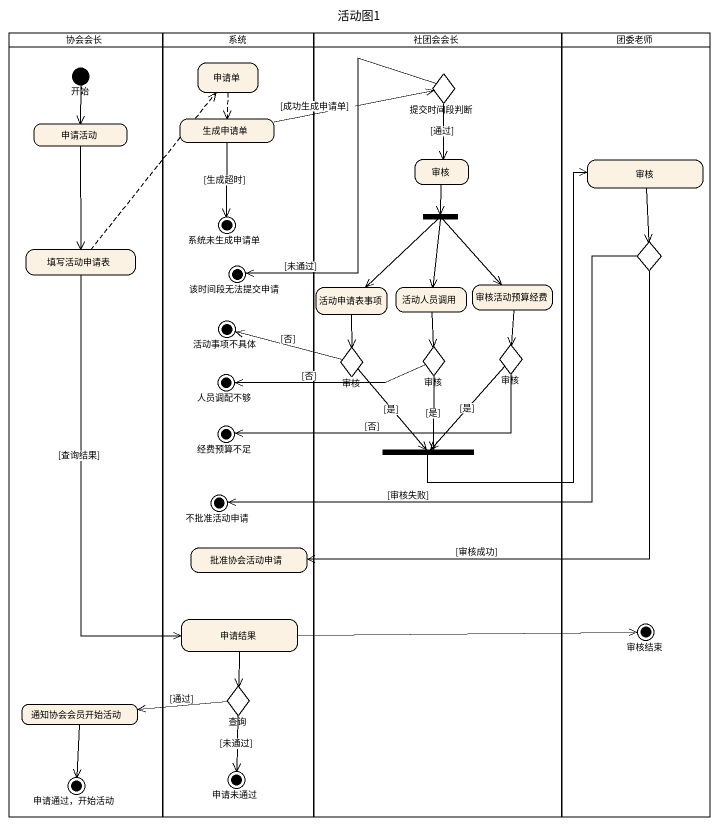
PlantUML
@startuml
title 活动图1
hide empty description
state 协会会长 <<partition>> {
  state 开始 <<start>>
  state 申请活动
  state 填写活动申请表
  state 通知协会会员开始活动
  state "申请通过，开始活动" as 申请通过_开始活动 <<end>>
}
state 系统 <<partition>> {
  state 申请单
  state 生成申请单
  state 系统未生成申请单 <<end>>
  state 该时间段无法提交申请 <<end>>
  state 活动事项不具体 <<end>>
  state 人员调配不够 <<end>>
  state 经费预算不足 <<end>>
  state 不批准活动申请 <<end>>
  state 批准协会活动申请
  state 申请结果
  state 查询 <<choice>>
  state 申请未通过 <<end>>
}
state 社团会会长 <<partition>> {
  state 提交时间段判断 <<choice>>
  state 审核
  state fork1 <<fork>>
  state 活动申请表事项
  state 活动人员调用
  state 审核活动预算经费
  state "审核" as 审核_3 <<choice>>
  state "审核" as 审核_4 <<choice>>
  state "审核" as 审核_5 <<choice>>
  state fork2 <<join>>
}
state 团委老师 <<partition>> {
  state "审核" as 审核_2
  state choice1 <<choice>>
  state 审核结束 <<end>>
}
开始 --> 申请活动
申请单 -[dashed]-> 生成申请单
提交时间段判断 --> 审核 : [通过]
提交时间段判断 --> 该时间段无法提交申请 : [未通过]
申请活动 --> 填写活动申请表
生成申请单 -right-> 提交时间段判断 : [成功生成申请单]
生成申请单 --> 系统未生成申请单 : [生成超时]
审核 --> fork1
审核_2 --> choice1
fork1 --> 活动申请表事项
fork1 --> 活动人员调用
fork1 --> 审核活动预算经费
填写活动申请表 -up[dashed]-> 申请单
填写活动申请表 --> 申请结果 : [查询结果]
choice1 -left-> 不批准活动申请 : [审核失败]
choice1 --> 批准协会活动申请 : [审核成功]
活动申请表事项 --> 审核_3
活动人员调用 --> 审核_4
审核活动预算经费 --> 审核_5
审核_3 -left-> 活动事项不具体 : [否]
审核_3 --> fork2 : [是]
审核_4 -left-> 人员调配不够 : [否]
审核_4 --> fork2 : [是]
审核_5 -left-> 经费预算不足 : [否]
审核_5 --> fork2 : [是]
fork2 -up-> 审核_2
申请结果 -right-> 审核结束
申请结果 --> 查询
查询 -left-> 通知协会会员开始活动 : [通过]
查询 --> 申请未通过 : [未通过]
通知协会会员开始活动 --> 申请通过_开始活动
@enduml
